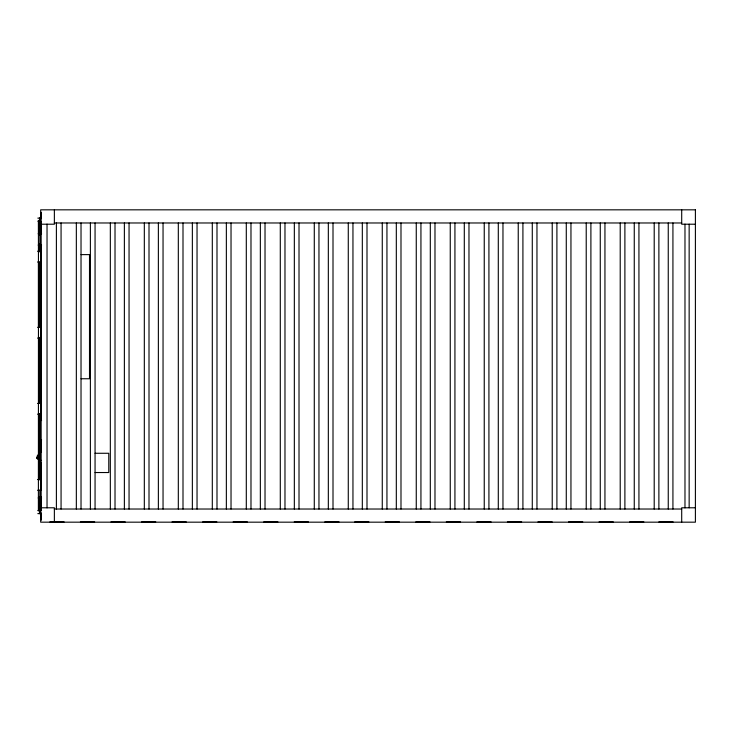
<?xml version="1.0" encoding="UTF-8"?>
<svg xmlns="http://www.w3.org/2000/svg" width="732" height="732" viewBox="0 0 732 732"><rect width="100%" height="100%" fill="white"/><g stroke="black" fill="none" stroke-linecap="round" stroke-linejoin="round"><path stroke-width="1.1" d="M38.366 455.441L39.592 452.522M39.592 453.501L38.567 455.954L38.54 413.745M37.478 456.924L37.122 458.232L39.592 459.65M37.963 456.411L36.783 457.079L36.783 458.424L39.592 460.08M37.808 218.109L41.404 218.109M37.808 221.11L41.276 221.11M54.305 222.976L681.702 222.976M40.672 224.212L54.369 224.212L54.369 209.828M695.4 224.212L681.702 224.212L681.702 209.828M38.146 233.792L41.587 233.792M40.059 234.478L40.059 235.329M40.059 243.655L39.711 244.506M38.146 245.074L41.587 245.074M37.579 251.241L41.184 251.241M81.023 254.617L89.505 254.617L89.505 378.755L81.023 378.755M37.579 261.992L41.184 261.992L41.193 245.046M37.579 327.332L41.184 327.332L41.193 420.589M37.579 338.083L41.184 338.083M37.579 403.423L41.184 403.423M37.579 414.175L41.184 414.175M41.587 420.36L40.178 420.36L40.178 439.978L41.587 439.978M39.473 451.214L39.821 452.065M39.473 452.065L41.422 452.102M95.059 453.273L108.775 453.273L108.775 472.533L95.059 472.533M39.94 455.258L37.423 455.258L37.423 457.262L39.363 459.275M37.423 457.262L39.94 458.598M39.592 460.401L41.422 460.401M39.473 460.675L39.473 461.526M37.579 479.515L41.184 479.515M37.579 490.275L41.184 490.275L41.193 462.761M40.059 496.415L40.059 497.266M38.146 497.961L41.587 497.961M40.672 507.788L54.369 507.788L54.369 522.172M695.4 507.788L681.702 507.788L681.702 522.172M54.305 509.024L681.702 509.024M37.808 510.634L41.276 510.634M37.808 513.635L41.404 513.635M49.849 521.925L64.114 521.925M80.392 521.925L94.657 521.925M110.944 521.925L125.209 521.925M141.496 521.925L155.76 521.925M172.038 521.925L186.303 521.925M202.59 521.925L216.855 521.925M233.142 521.925L247.407 521.925M263.685 521.925L277.95 521.925M294.237 521.925L308.501 521.925M324.788 521.925L339.053 521.925M354.654 521.925L368.919 521.925M385.206 521.925L399.471 521.925M415.758 521.925L430.023 521.925M446.3 521.925L460.565 521.925M476.852 521.925L491.117 521.925M507.404 521.925L521.669 521.925M537.947 521.925L552.212 521.925M568.499 521.925L582.764 521.925M599.051 521.925L613.315 521.925M629.593 521.925L643.858 521.925M658.855 521.925L673.12 521.925M689.151 224.212L689.151 507.788M684.978 224.12L684.978 507.88M672.928 222.976L672.928 509.024M668.252 222.976L668.252 509.024M658.882 222.976L658.882 509.024M654.207 222.976L654.207 509.024M638.935 222.976L638.935 509.024M634.26 222.976L634.26 509.024M624.89 222.976L624.89 509.024M620.214 222.976L620.214 509.024M604.943 222.976L604.943 509.024M600.267 222.976L600.267 509.024M590.898 222.976L590.898 509.024M586.222 222.976L586.222 509.024M570.951 222.976L570.951 509.024M566.275 222.976L566.275 509.024M556.906 222.976L556.906 509.024M552.23 222.976L552.23 509.024M536.959 222.976L536.959 509.024M532.283 222.976L532.283 509.024M522.913 222.976L522.913 509.024M518.238 222.976L518.238 509.024M502.966 222.976L502.966 509.024M498.291 222.976L498.291 509.024M488.921 222.976L488.921 509.024M484.245 222.976L484.245 509.024M468.974 222.976L468.974 509.024M464.298 222.976L464.298 509.024M454.929 222.976L454.929 509.024M450.253 222.976L450.253 509.024M434.982 222.976L434.982 509.024M430.306 222.976L430.306 509.024M420.937 222.976L420.937 509.024M416.261 222.976L416.261 509.024M400.99 222.976L400.99 509.024M396.314 222.976L396.314 509.024M386.944 222.976L386.944 509.024M382.269 222.976L382.269 509.024M366.997 222.976L366.997 509.024M362.322 222.976L362.322 509.024M352.952 222.976L352.952 509.024M348.276 222.976L348.276 509.024M333.005 222.976L333.005 509.024M328.329 222.976L328.329 509.024M318.96 222.976L318.96 509.024M314.284 222.976L314.284 509.024M299.013 222.976L299.013 509.024M294.337 222.976L294.337 509.024M284.977 222.976L284.977 509.024M280.292 222.976L280.292 509.024M265.021 222.976L265.021 509.024M260.345 222.976L260.345 509.024M250.985 222.976L250.985 509.024M246.3 222.976L246.3 509.024M231.028 222.976L231.028 509.024M226.353 222.976L226.353 509.024M216.992 222.976L216.992 509.024M212.307 222.976L212.307 509.024M197.036 222.976L197.036 509.024M192.36 222.976L192.36 509.024M183 222.976L183 509.024M178.315 222.976L178.315 509.024M163.044 222.976L163.044 509.024M158.368 222.976L158.368 509.024M149.008 222.976L149.008 509.024M144.323 222.976L144.323 509.024M129.052 222.976L129.052 509.024M124.376 222.976L124.376 509.024M115.016 222.976L115.016 509.024M110.331 222.976L110.331 509.024M95.059 222.976L95.059 509.024M90.384 222.976L90.384 509.024M81.023 222.976L81.023 509.024M76.338 222.976L76.338 509.024M61.067 222.976L61.067 509.024M56.391 222.976L56.391 509.024M47.031 224.12L47.031 507.88M41.331 212.298L41.331 219.197M41.331 512.839L41.331 520.123M41.193 221.11L41.193 233.654M41.193 262.148L41.193 327.122M41.193 439.969L41.193 450.226M41.193 496.955L41.193 510.634M40.937 224.212L40.937 507.788M40.269 218.109L40.278 233.654M40.278 245.046L40.278 251.89M40.278 262.148L40.278 327.122M40.278 337.379L40.278 403.488M40.278 413.745L40.278 450.226M40.278 462.761L40.278 479.863M40.278 496.955L40.269 513.635M39.867 218.109L39.867 221.11M39.83 233.792L39.83 245.074M39.83 490.056L39.83 497.961M39.867 510.634L39.867 513.635M39.464 218.109L39.464 221.11M39.592 450.207L39.592 462.285M39.464 510.634L39.464 513.635M39.263 221.11L39.263 233.654M39.263 245.046L39.263 251.89M39.263 262.148L39.263 327.122M39.263 337.379L39.263 403.488M39.263 413.745L39.263 453.639M39.263 461.618L39.263 479.863M39.263 496.955L39.263 510.634M38.924 453.346L38.924 456.009M38.924 457.646L38.924 461.947M38.54 221.11L38.54 233.654M38.54 245.046L38.54 251.89M38.54 262.148L38.54 327.122M38.54 337.379L38.54 403.488M38.54 458.205L38.54 479.863M38.54 496.955L38.54 510.634M38.393 221.11L38.457 261.992M38.393 262.148L38.393 327.122M38.457 327.332L38.393 510.634M38.091 455.258L38.091 457.262M695.4 209.828L40.672 209.828L40.672 522.172L695.4 522.172L695.4 209.828"/></g></svg>
